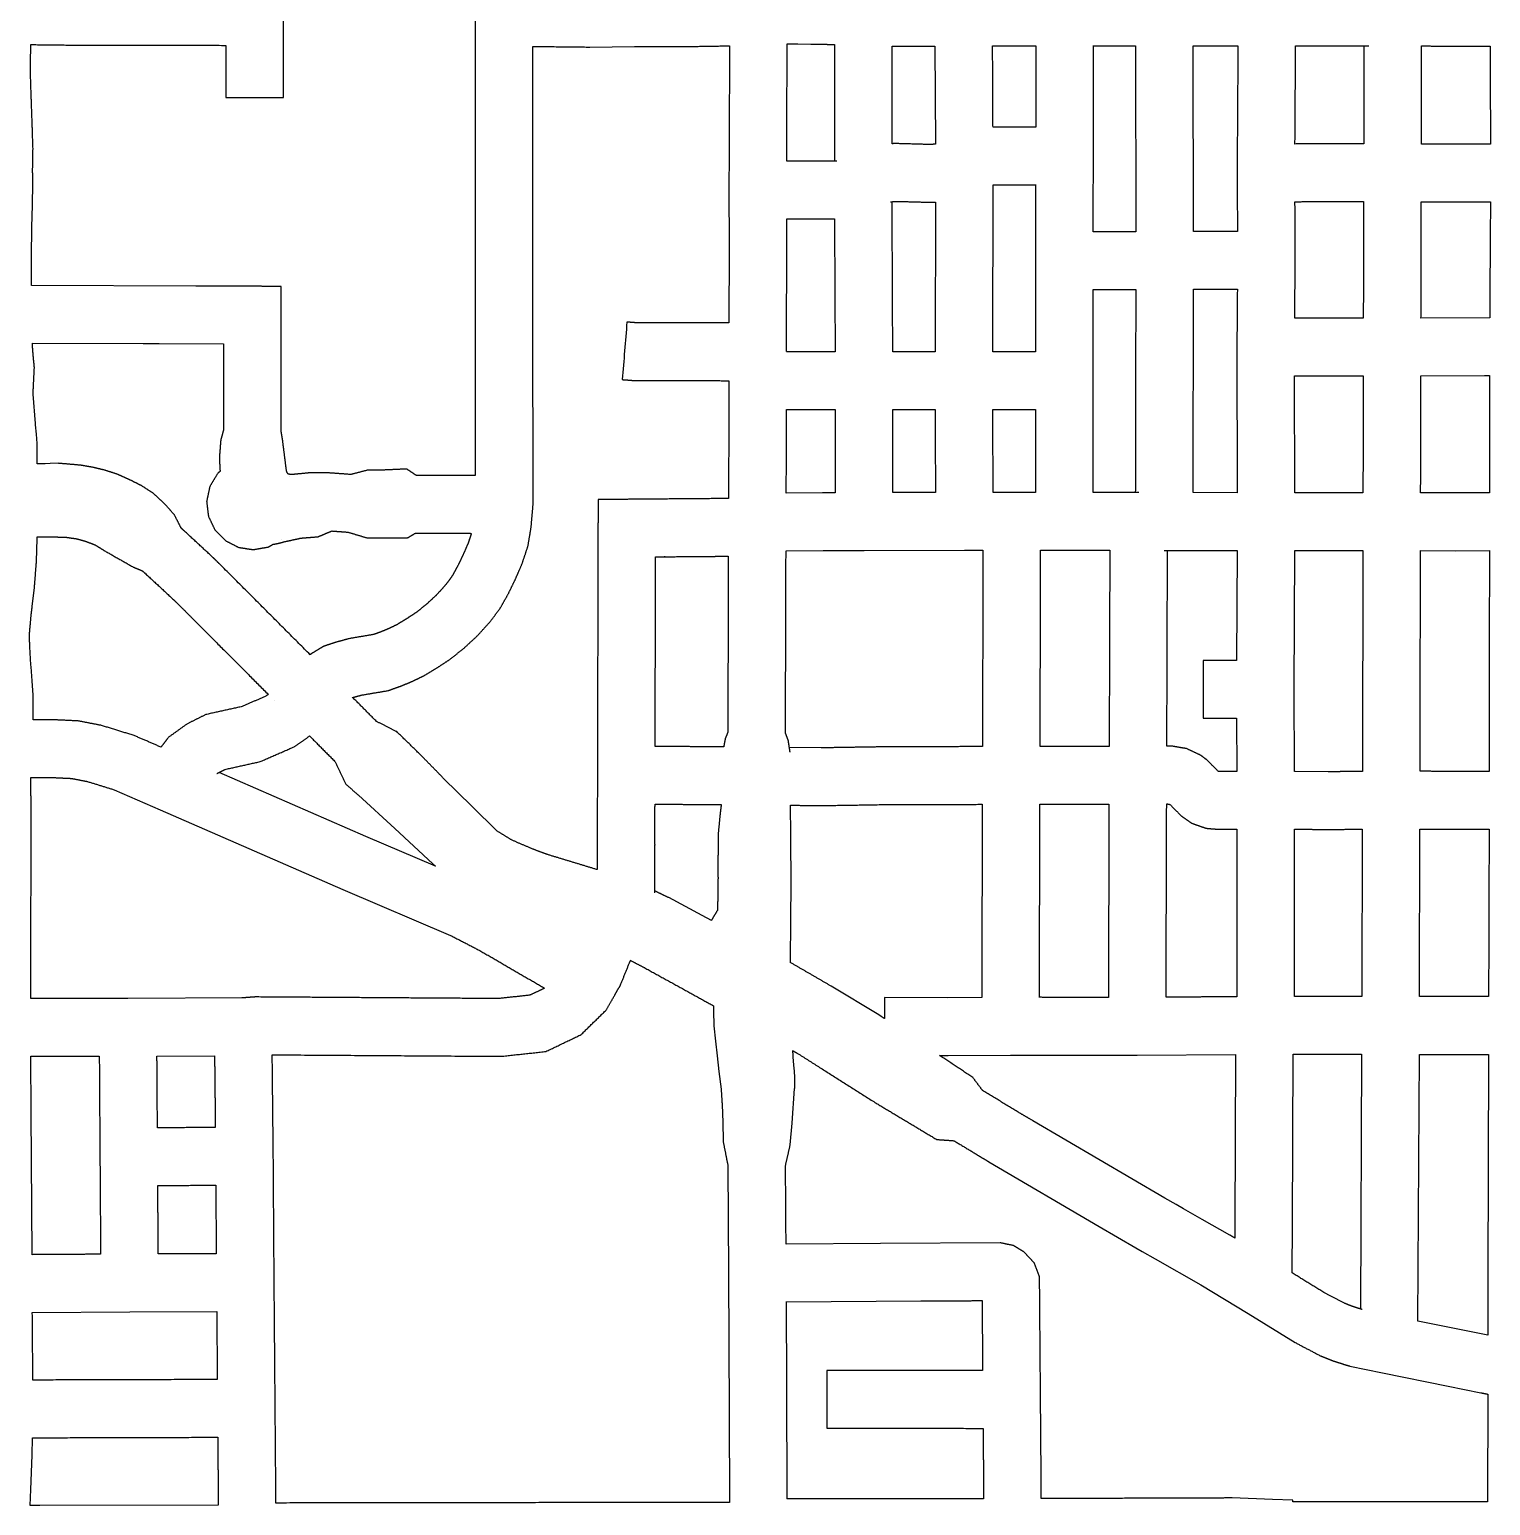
# Model space of a CAD drawing. Header units: millimetres. Extents: x 221 to 753, y -299 to -80.
# Drawn here: x 616 to 692, y -252.4 to -175.6 of the extents above; entities that cross this region are included whole.
import ezdxf

# ---------------------------------------------------------------- set-up
doc = ezdxf.new("R2010")
doc.units = ezdxf.units.MM
doc.layers.add('Laser$Cut', color=1, linetype='Continuous', true_color=0xff0000)

msp = doc.modelspace()

# ---------------------------------------------------------------- linework, layer by layer
at = {"layer": 'Laser$Cut'}
for p, q in [((629.203, -179.178), (629.208, -174.328)), ((639.172, -175.006), (639.174, -176.996)), ((655.377, -180.896), (655.39, -176.395)), ((655.39, -176.395), (655.952, -176.399)), ((655.952, -176.399), (656.617, -176.404)), ((656.617, -176.404), (656.933, -176.407)), ((656.933, -176.407), (657.008, -176.408)), ((657.008, -176.408), (657.252, -176.411)), ((657.252, -176.411), (657.313, -176.413)), ((657.566, -176.419), (657.692, -176.422)), ((657.692, -176.422), (657.725, -176.423)), ((626.205, -176.469), (626.203, -179.178)), ((639.174, -176.996), (639.171, -180.237)), ((642.171, -180.24), (642.174, -176.996)), ((642.174, -176.996), (642.173, -176.522)), ((645.137, -176.558), (647.452, -176.536)), ((647.452, -176.536), (647.915, -176.531)), ((647.915, -176.531), (650.163, -176.531)), ((652.389, -176.495), (652.375, -181.511)), ((660.861, -178.219), (660.862, -176.505)), ((662.764, -176.518), (663.077, -176.517)), ((663.077, -176.512), (663.103, -181.61)), ((666.077, -176.503), (668.319, -176.494)), ((671.319, -176.487), (671.556, -176.487)), ((671.556, -176.487), (673.504, -176.495)), ((673.504, -176.495), (673.522, -186.158)), ((676.522, -186.15), (676.504, -176.495)), ((676.504, -176.501), (678.833, -176.5)), ((681.833, -176.499), (685.386, -176.498)), ((685.386, -176.498), (685.643, -176.498)), ((660.858, -181.582), (660.861, -178.219)), ((639.171, -180.237), (639.17, -180.537)), ((642.17, -180.54), (642.171, -180.24)), ((639.17, -180.537), (639.163, -188.897)), ((642.163, -188.897), (642.17, -180.54)), ((655.375, -181.524), (655.377, -180.896)), ((652.375, -181.511), (652.372, -182.076)), ((655.37, -182.483), (655.375, -181.524)), ((660.858, -181.584), (660.858, -181.582)), ((685.373, -181.59), (685.373, -181.592)), ((688.373, -181.6), (688.373, -181.599)), ((690.161, -181.602), (688.373, -181.6)), ((691.966, -181.609), (690.161, -181.602)), ((652.372, -182.076), (652.363, -183.986)), ((657.857, -182.49), (657.857, -182.491)), ((616.151, -184.639), (616.169, -183.784)), ((616.134, -185.494), (616.151, -184.639)), ((652.365, -184.447), (652.375, -186.374)), ((660.876, -189.76), (660.859, -184.597)), ((663.104, -184.613), (663.089, -192.389)), ((683.546, -184.584), (685.366, -184.592)), ((688.365, -184.6), (690.153, -184.602)), ((690.153, -184.602), (691.96, -184.609)), ((616.127, -185.776), (616.134, -185.494)), ((655.373, -185.979), (655.371, -185.487)), ((657.862, -185.487), (657.875, -189.47)), ((616.109, -187.184), (616.12, -186.201)), ((616.12, -186.201), (616.127, -185.776)), ((652.375, -186.374), (652.374, -187.026)), ((655.364, -192.392), (655.375, -186.369)), ((655.375, -186.369), (655.373, -185.979)), ((673.522, -186.158), (673.522, -186.158)), ((652.374, -187.026), (652.367, -190.901)), ((681.791, -190.659), (681.816, -187.649)), ((681.816, -187.649), (681.817, -187.252)), ((624.64, -188.983), (616.102, -188.95)), ((624.883, -188.983), (624.64, -188.983)), ((627.72, -188.995), (624.883, -188.983)), ((639.163, -188.897), (639.165, -190.238)), ((642.165, -190.235), (642.163, -188.897)), ((657.875, -189.47), (657.884, -192.391)), ((676.499, -199.721), (676.521, -189.15)), ((639.165, -190.238), (639.177, -198.836)), ((642.179, -200.338), (642.165, -190.235)), ((660.884, -192.395), (660.876, -189.76)), ((685.353, -190.652), (681.789, -190.655)), ((691.923, -190.637), (688.353, -190.647)), ((691.924, -190.637), (691.924, -190.637)), ((616.147, -191.95), (621.901, -191.972)), ((621.901, -191.972), (622.737, -191.975)), ((622.737, -191.975), (626.077, -191.988)), ((657.884, -192.391), (657.884, -192.395)), ((663.089, -192.389), (663.089, -192.394)), ((666.089, -192.394), (666.089, -192.393)), ((678.779, -192.152), (678.799, -199.722)), ((681.783, -193.655), (685.347, -193.652)), ((681.799, -199.723), (681.783, -193.66)), ((688.347, -193.647), (691.66, -193.638)), ((616.308, -196.118), (616.182, -194.594)), ((657.889, -195.394), (657.889, -195.985)), ((616.315, -196.198), (616.308, -196.118)), ((616.355, -196.68), (616.315, -196.198)), ((657.889, -195.985), (657.889, -199.726)), ((616.394, -197.161), (616.355, -196.68)), ((616.405, -198.227), (616.394, -197.161)), ((616.82, -198.216), (616.405, -198.227)), ((617.079, -198.207), (616.82, -198.216)), ((617.486, -198.194), (617.079, -198.207)), ((657.238, -199.732), (655.345, -199.748)), ((657.889, -199.728), (657.238, -199.732)), ((657.889, -199.728), (657.889, -199.728)), ((663.104, -199.716), (660.889, -199.718)), ((667.08, -199.72), (666.104, -199.718)), ((668.304, -199.718), (667.08, -199.72)), ((668.306, -199.718), (668.304, -199.718)), ((673.679, -199.715), (673.499, -199.715)), ((678.799, -199.722), (676.499, -199.721)), ((685.335, -199.725), (681.799, -199.723)), ((685.335, -199.725), (685.335, -199.725)), ((690.127, -199.739), (688.335, -199.732)), ((691.909, -199.734), (690.127, -199.739)), ((633.566, -202.078), (634.302, -202.078)), ((634.302, -202.078), (635.646, -202.075)), ((655.335, -202.748), (657.259, -202.732)), ((657.259, -202.732), (659.393, -202.72)), ((659.393, -202.72), (664.608, -202.715)), ((664.608, -202.715), (665.576, -202.717)), ((668.576, -202.717), (669.807, -202.715)), ((669.807, -202.715), (672.171, -202.715)), ((674.992, -202.72), (675.171, -202.72)), ((678.797, -202.722), (678.768, -208.45)), ((681.761, -209.952), (681.797, -202.723)), ((685.329, -202.724), (685.303, -214.215)), ((685.328, -202.725), (685.329, -202.725)), ((688.329, -202.732), (690.125, -202.739)), ((690.125, -202.739), (691.908, -202.734)), ((616.072, -208.673), (616.011, -207.737)), ((616.079, -208.772), (616.072, -208.673)), ((616.131, -209.51), (616.079, -208.772)), ((616.184, -210.248), (616.131, -209.51)), ((681.775, -214.214), (681.761, -209.952)), ((628.718, -210.513), (628.72, -210.515)), ((616.712, -211.532), (616.197, -211.534)), ((678.766, -211.45), (678.775, -214.21)), ((657.168, -212.988), (655.509, -212.968)), ((671.685, -212.914), (668.544, -212.917)), ((672.139, -212.914), (671.685, -212.914)), ((616.063, -214.534), (616.506, -214.533)), ((633.485, -217.594), (625.859, -214.264)), ((625.859, -214.264), (625.859, -214.264)), ((639.009, -216.043), (637.516, -214.56)), ((681.817, -214.214), (681.775, -214.214)), ((683.525, -214.229), (681.817, -214.214)), ((691.901, -214.213), (691.901, -214.213)), ((620.394, -215.164), (622.797, -216.201)), ((633.101, -215.441), (634.994, -217.178)), ((622.797, -216.201), (632.296, -220.349)), ((640.294, -217.302), (639.009, -216.043)), ((655.57, -215.969), (655.57, -215.969)), ((668.539, -215.917), (668.778, -215.917)), ((668.778, -215.917), (672.129, -215.914)), ((637.114, -219.142), (633.485, -217.594)), ((634.994, -217.178), (636.971, -219.011)), ((678.78, -217.21), (678.78, -225.925)), ((681.78, -225.913), (681.78, -217.214)), ((685.297, -217.215), (685.278, -225.917)), ((688.278, -225.92), (688.297, -217.206)), ((636.971, -219.011), (637.11, -219.139)), ((637.11, -219.139), (637.114, -219.142)), ((655.582, -222.258), (655.602, -219.709)), ((632.296, -220.349), (637.887, -222.734)), ((650.979, -221.708), (649.235, -220.774)), ((651.452, -221.961), (650.979, -221.708)), ((651.452, -221.961), (651.452, -221.961)), ((655.571, -223.787), (655.582, -222.258)), ((655.567, -224.143), (655.571, -223.787)), ((655.567, -224.147), (655.567, -224.143)), ((660.158, -226.873), (657.687, -225.376)), ((621.113, -226.013), (616.061, -226.017)), ((627.097, -225.986), (621.113, -226.013)), ((663.757, -225.973), (660.46, -225.961)), ((665.512, -225.962), (663.757, -225.973)), ((668.512, -225.955), (668.512, -225.955)), ((678.78, -225.925), (678.779, -225.925)), ((683.439, -225.913), (681.777, -225.914)), ((685.278, -225.917), (683.439, -225.913)), ((691.867, -225.92), (691.867, -225.92)), ((651.561, -226.392), (651.562, -226.393)), ((651.562, -226.391), (651.565, -226.663)), ((651.565, -226.663), (651.582, -227.437)), ((660.276, -226.944), (660.158, -226.873)), ((651.582, -227.437), (651.665, -228.233)), ((651.665, -228.233), (651.748, -228.997)), ((616.068, -229.017), (619.626, -229.014)), ((616.088, -231.964), (616.068, -229.017)), ((622.626, -229.006), (625.62, -228.993)), ((651.748, -228.997), (651.845, -229.81)), ((655.747, -229.475), (655.715, -229.054)), ((663.317, -228.971), (663.761, -228.973)), ((663.761, -228.973), (667.011, -228.953)), ((667.011, -228.953), (673.596, -228.961)), ((673.596, -228.961), (678.705, -228.926)), ((678.705, -228.926), (678.678, -237.748)), ((681.678, -237.768), (681.705, -228.914)), ((681.705, -228.914), (683.437, -228.913)), ((683.437, -228.913), (685.265, -228.917)), ((685.267, -228.917), (685.199, -242.153)), ((685.265, -228.917), (685.267, -228.917)), ((688.196, -242.784), (688.267, -228.92)), ((691.857, -228.919), (691.82, -240.514)), ((691.857, -228.92), (691.857, -228.92)), ((651.845, -229.81), (651.963, -230.736)), ((655.769, -229.795), (655.747, -229.475)), ((655.791, -230.114), (655.769, -229.795)), ((655.648, -232.498), (655.785, -230.691)), ((616.139, -239.329), (616.088, -231.964)), ((675.035, -236.387), (668.176, -232.372)), ((655.556, -233.614), (655.648, -232.498)), ((652.309, -234.684), (652.329, -237.47)), ((665.879, -234.503), (671.615, -237.861)), ((625.686, -235.716), (625.71, -239.282)), ((675.621, -236.725), (675.035, -236.387)), ((676.012, -236.951), (675.621, -236.725)), ((676.975, -237.496), (676.012, -236.951)), ((652.329, -237.47), (652.349, -240.295)), ((678.419, -238.314), (676.975, -237.496)), ((678.678, -237.748), (678.67, -238.465)), ((681.651, -240.281), (681.678, -237.768)), ((671.615, -237.861), (673.527, -238.981)), ((619.694, -239.309), (619.689, -239.309)), ((622.694, -239.293), (622.694, -239.293)), ((660.252, -238.75), (655.338, -238.778)), ((666.468, -238.715), (660.252, -238.75)), ((673.527, -238.981), (673.859, -239.172)), ((673.859, -239.172), (674.523, -239.555)), ((674.523, -239.555), (676.901, -240.902)), ((652.349, -240.295), (652.379, -247.595)), ((676.901, -240.902), (679.36, -242.395)), ((691.82, -240.514), (691.824, -243.521)), ((616.144, -242.333), (621.211, -242.298)), ((621.211, -242.298), (625.732, -242.282)), ((625.732, -242.282), (625.761, -245.819)), ((655.355, -241.778), (662.339, -241.738)), ((655.373, -246.117), (655.355, -241.773)), ((679.36, -242.395), (680.178, -242.897)), ((680.178, -242.897), (681.813, -243.9)), ((690.358, -243.221), (688.192, -242.783)), ((691.824, -243.521), (690.358, -243.221)), ((684.647, -245.121), (685.499, -245.296)), ((685.499, -245.296), (686.352, -245.471)), ((686.352, -245.471), (689.759, -246.161)), ((616.174, -245.85), (616.174, -245.849)), ((655.398, -252.029), (655.373, -246.117)), ((689.759, -246.161), (691.459, -246.509)), ((691.824, -246.582), (691.809, -252.174)), ((652.379, -247.595), (652.398, -252.207)), ((616.129, -249.749), (616.162, -248.845)), ((616.063, -251.538), (616.129, -249.749)), ((616.035, -252.366), (616.063, -251.538)), ((616.531, -252.367), (616.035, -252.369)), ((625.814, -252.346), (616.531, -252.367)), ((665.611, -252.019), (665.608, -252.019)), ((680.633, -252.054), (678.528, -251.979)), ((681.686, -252.092), (680.633, -252.054)), ((691.809, -252.174), (691.809, -252.177))]:
    msp.add_line(p, q, dxfattribs=at)
for points, degree in [([(616.046, -177.885), (616.055, -177.158), (616.065, -176.431)], 2), ([(616.065, -176.431), (617.447, -176.447), (618.828, -176.463)], 2), ([(657.313, -176.413), (657.44, -176.416), (657.566, -176.419)], 2), ([(657.725, -176.423), (657.738, -176.423), (657.752, -176.424)], 2), ([(657.752, -176.424), (657.77, -176.425), (657.789, -176.425)], 2), ([(657.789, -176.425), (657.825, -176.427), (657.862, -176.428)], 2), ([(657.862, -176.428), (657.859, -179.459), (657.857, -182.49)], 2), ([(618.828, -176.463), (622.517, -176.466), (626.205, -176.469)], 2), ([(642.173, -176.525), (643.655, -176.542), (645.137, -176.558)], 2), ([(642.173, -176.525), (642.173, -176.525), (642.173, -176.525)], 2), ([(650.163, -176.531), (650.385, -176.527), (650.607, -176.524)], 2), ([(650.607, -176.524), (651.498, -176.509), (652.389, -176.495)], 2), ([(660.86, -176.506), (661.731, -176.511), (662.602, -176.517)], 2), ([(662.602, -176.517), (662.683, -176.517), (662.764, -176.518)], 2), ([(666.098, -180.721), (666.087, -178.612), (666.077, -176.503)], 2), ([(668.319, -176.49), (668.318, -178.601), (668.317, -180.711)], 2), ([(671.314, -186.163), (671.316, -181.324), (671.319, -176.486)], 2), ([(678.833, -176.5), (678.812, -179.806), (678.79, -183.112)], 2), ([(681.8, -181.598), (681.817, -179.048), (681.833, -176.499)], 2), ([(685.386, -176.498), (685.379, -179.044), (685.373, -181.59)], 2), ([(688.373, -181.599), (688.379, -179.051), (688.386, -176.502)], 2), ([(688.386, -176.502), (690.164, -176.507), (691.942, -176.512)], 2), ([(691.942, -176.512), (691.942, -176.512), (691.943, -176.512)], 2), ([(691.943, -176.507), (691.955, -179.058), (691.966, -181.609)], 2), ([(616.181, -181.831), (616.114, -179.858), (616.046, -177.885)], 2), ([(626.203, -179.178), (627.203, -179.178), (628.203, -179.178), (629.203, -179.178)], 3), ([(668.317, -180.714), (667.207, -180.717), (666.098, -180.72)], 2), ([(668.317, -180.711), (668.317, -180.712), (668.317, -180.714)], 2), ([(616.161, -182.93), (616.171, -182.38), (616.181, -181.831)], 2), ([(660.971, -181.574), (660.914, -181.579), (660.858, -181.584)], 2), ([(662.771, -181.624), (661.871, -181.599), (660.971, -181.574)], 2), ([(663.103, -181.61), (662.937, -181.617), (662.771, -181.624)], 2), ([(683.541, -181.585), (682.671, -181.591), (681.8, -181.598)], 2), ([(685.373, -181.592), (684.457, -181.588), (683.541, -181.585)], 2), ([(655.37, -182.487), (655.37, -182.485), (655.37, -182.483)], 2), ([(657.855, -182.491), (656.613, -182.489), (655.37, -182.487)], 2), ([(657.981, -182.491), (657.918, -182.491), (657.855, -182.491)], 2), ([(616.169, -183.784), (616.165, -183.357), (616.161, -182.93)], 2), ([(678.79, -183.112), (678.8, -184.628), (678.81, -186.144)], 2), ([(652.363, -183.986), (652.364, -184.216), (652.365, -184.447)], 2), ([(666.089, -192.393), (666.098, -188.059), (666.106, -183.725)], 2), ([(666.106, -183.727), (666.129, -183.724), (666.152, -183.72)], 2), ([(666.152, -183.72), (667.234, -183.717), (668.315, -183.714)], 2), ([(668.315, -183.71), (668.313, -188.052), (668.31, -192.394)], 2), ([(660.767, -184.606), (660.918, -184.592), (661.07, -184.578)], 2), ([(661.07, -184.578), (661.931, -184.602), (662.792, -184.626)], 2), ([(662.792, -184.626), (662.946, -184.619), (663.101, -184.613)], 2), ([(663.101, -184.613), (663.103, -184.613), (663.104, -184.613)], 2), ([(681.8, -184.598), (682.673, -184.591), (683.546, -184.584)], 2), ([(681.817, -187.252), (681.809, -185.925), (681.8, -184.598)], 2), ([(685.366, -184.591), (685.359, -187.62), (685.353, -190.648)], 2), ([(688.353, -190.645), (688.359, -187.622), (688.365, -184.599)], 2), ([(691.964, -184.611), (691.944, -187.624), (691.924, -190.637)], 2), ([(691.96, -184.609), (691.962, -184.609), (691.964, -184.609)], 2), ([(691.964, -184.609), (691.964, -184.61), (691.964, -184.611)], 2), ([(655.371, -185.487), (656.616, -185.489), (657.862, -185.491)], 2), ([(673.522, -186.158), (672.418, -186.161), (671.314, -186.164)], 2), ([(671.314, -186.164), (671.314, -186.163), (671.314, -186.163)], 2), ([(678.806, -186.144), (677.664, -186.147), (676.522, -186.15)], 2), ([(678.81, -186.144), (678.808, -186.144), (678.806, -186.144)], 2), ([(678.81, -186.144), (678.81, -186.144), (678.81, -186.144)], 2), ([(616.102, -188.95), (616.105, -188.067), (616.109, -187.184)], 2), ([(616.102, -188.95), (616.102, -188.95), (616.102, -188.95)], 2), ([(627.779, -188.995), (627.749, -188.995), (627.72, -188.995)], 2), ([(629.077, -189), (628.428, -188.998), (627.779, -188.995)], 2), ([(627.783, -188.995), (627.783, -188.995), (627.783, -188.995), (627.783, -188.995)], 3), ([(629.079, -196.511), (629.078, -192.756), (629.077, -189)], 2), ([(671.306, -199.712), (671.309, -194.437), (671.312, -189.161)], 2), ([(671.312, -189.164), (672.417, -189.161), (673.521, -189.158)], 2), ([(673.521, -189.156), (673.51, -194.435), (673.499, -199.715)], 2), ([(676.521, -189.15), (677.662, -189.147), (678.803, -189.144)], 2), ([(678.804, -189.139), (678.791, -190.645), (678.779, -192.152)], 2), ([(678.803, -189.144), (678.803, -189.144), (678.804, -189.144)], 2), ([(647.062, -190.853), (646.982, -191.85), (646.903, -192.847), (646.823, -193.844)], 3), ([(647.475, -190.886), (647.269, -190.87), (647.062, -190.853)], 2), ([(652.367, -190.901), (649.921, -190.894), (647.475, -190.886)], 2), ([(652.367, -190.901), (652.367, -190.901), (652.367, -190.901)], 2), ([(685.353, -190.648), (685.353, -190.65), (685.353, -190.652)], 2), ([(688.353, -190.647), (688.353, -190.646), (688.353, -190.645)], 2), ([(691.924, -190.637), (691.923, -190.637), (691.923, -190.637)], 2), ([(616.16, -192.182), (616.154, -192.066), (616.147, -191.95)], 2), ([(616.194, -192.625), (616.177, -192.404), (616.16, -192.182)], 2), ([(626.077, -191.988), (626.078, -194.23), (626.079, -196.473)], 2), ([(657.884, -192.395), (656.624, -192.395), (655.364, -192.395)], 2), ([(663.089, -192.394), (661.987, -192.394), (660.884, -192.395)], 2), ([(668.31, -192.394), (667.2, -192.394), (666.089, -192.394)], 2), ([(616.182, -194.594), (616.217, -193.899), (616.252, -193.204)], 2), ([(616.219, -192.874), (616.207, -192.75), (616.194, -192.625)], 2), ([(616.252, -193.204), (616.236, -193.039), (616.219, -192.874)], 2), ([(616.219, -192.874), (616.219, -192.874), (616.219, -192.874)], 2), ([(646.823, -193.844), (647.086, -193.865), (647.349, -193.886)], 2), ([(647.349, -193.886), (649.855, -193.894), (652.361, -193.901)], 2), ([(652.361, -193.9), (652.355, -196.963), (652.349, -200.026)], 2), ([(681.783, -193.66), (681.783, -193.657), (681.783, -193.655)], 2), ([(685.347, -193.648), (685.341, -196.686), (685.335, -199.725)], 2), ([(688.335, -199.732), (688.341, -196.688), (688.347, -193.645)], 2), ([(691.66, -193.638), (691.787, -193.637), (691.913, -193.637)], 2), ([(691.913, -193.633), (691.911, -196.683), (691.909, -199.734)], 2), ([(691.913, -193.637), (691.913, -193.637), (691.913, -193.637)], 2), ([(655.35, -199.748), (655.354, -197.57), (655.358, -195.392)], 2), ([(655.358, -195.395), (656.624, -195.395), (657.889, -195.395)], 2), ([(660.889, -199.718), (660.889, -197.555), (660.889, -195.392)], 2), ([(660.889, -195.395), (661.99, -195.394), (663.091, -195.394)], 2), ([(663.091, -195.393), (663.097, -197.552), (663.104, -199.711)], 2), ([(666.104, -199.718), (666.097, -197.555), (666.091, -195.391)], 2), ([(666.091, -195.394), (667.2, -195.394), (668.309, -195.394)], 2), ([(668.309, -195.393), (668.307, -197.554), (668.306, -199.715)], 2), ([(625.941, -196.99), (625.923, -197.223), (625.905, -197.456)], 2), ([(626.069, -196.521), (626.005, -196.756), (625.941, -196.99)], 2), ([(626.08, -196.473), (626.075, -196.497), (626.069, -196.521)], 2), ([(629.153, -196.944), (629.116, -196.727), (629.079, -196.511)], 2), ([(629.253, -197.721), (629.203, -197.332), (629.153, -196.944)], 2), ([(625.905, -197.456), (625.887, -197.689), (625.869, -197.922)], 2), ([(625.869, -197.922), (625.888, -198.268), (625.908, -198.614)], 2), ([(629.356, -198.56), (629.304, -198.141), (629.253, -197.721)], 2), ([(617.195, -198.204), (617.194, -198.201), (617.194, -198.198)], 2), ([(618.644, -198.294), (618.065, -198.244), (617.486, -198.194)], 2), ([(619.282, -198.401), (618.963, -198.348), (618.644, -198.294)], 2), ([(619.931, -198.558), (619.606, -198.48), (619.282, -198.401)], 2), ([(620.607, -198.778), (620.269, -198.668), (619.931, -198.558)], 2), ([(625.908, -198.614), (625.847, -198.665), (625.786, -198.715)], 2), ([(629.385, -198.656), (629.37, -198.608), (629.356, -198.56)], 2), ([(629.44, -198.748), (629.412, -198.702), (629.385, -198.656)], 2), ([(630.638, -198.686), (630.182, -198.729), (629.727, -198.773)], 2), ([(631.53, -198.693), (631.084, -198.689), (630.638, -198.686)], 2), ([(632.704, -198.778), (632.117, -198.735), (631.53, -198.693)], 2), ([(633.58, -198.552), (633.142, -198.665), (632.704, -198.778)], 2), ([(634.518, -198.543), (634.049, -198.548), (633.58, -198.552)], 2), ([(635.615, -198.492), (635.066, -198.517), (634.518, -198.543)], 2), ([(636.112, -198.829), (635.863, -198.66), (635.615, -198.492)], 2), ([(621.221, -199.058), (620.914, -198.918), (620.607, -198.778)], 2), ([(621.816, -199.355), (621.519, -199.207), (621.221, -199.058)], 2), ([(622.449, -199.764), (622.132, -199.559), (621.816, -199.355)], 2), ([(625.373, -199.402), (625.29, -199.791), (625.208, -200.181)], 2), ([(625.786, -198.715), (625.579, -199.058), (625.373, -199.402)], 2), ([(629.55, -198.776), (629.494, -198.763), (629.439, -198.75)], 2), ([(629.442, -198.751), (629.441, -198.749), (629.44, -198.748)], 2), ([(629.513, -198.869), (629.513, -198.868), (629.512, -198.867)], 2), ([(629.513, -198.869), (629.513, -198.868), (629.512, -198.867)], 2), ([(629.512, -198.867), (629.512, -198.867), (629.512, -198.867)], 2), ([(629.602, -198.78), (629.576, -198.778), (629.55, -198.776)], 2), ([(629.727, -198.773), (629.665, -198.777), (629.602, -198.78)], 2), ([(639.177, -198.836), (637.644, -198.833), (636.112, -198.829)], 2), ([(623.007, -200.282), (622.728, -200.023), (622.449, -199.764)], 2), ([(625.208, -200.181), (625.255, -200.57), (625.303, -200.958)], 2), ([(645.564, -200.081), (645.56, -200.986), (645.556, -201.892)], 2), ([(647.519, -200.065), (646.542, -200.073), (645.564, -200.081)], 2), ([(652.345, -200.026), (649.932, -200.045), (647.519, -200.065)], 2), ([(652.349, -200.026), (652.347, -200.026), (652.345, -200.026)], 2), ([(655.35, -199.748), (655.35, -199.748), (655.35, -199.748)], 2), ([(657.889, -199.726), (657.889, -199.727), (657.889, -199.728)], 2), ([(663.104, -199.711), (663.104, -199.713), (663.104, -199.716)], 2), ([(668.306, -199.715), (668.306, -199.716), (668.306, -199.718)], 2), ([(671.306, -199.715), (671.306, -199.713), (671.306, -199.712)], 2), ([(673.499, -199.715), (672.402, -199.715), (671.306, -199.715)], 2), ([(623.535, -200.876), (623.271, -200.579), (623.007, -200.282)], 2), ([(623.883, -201.564), (623.709, -201.22), (623.535, -200.876)], 2), ([(625.303, -200.958), (625.472, -201.308), (625.64, -201.658)], 2), ([(642.079, -201.54), (642.132, -200.939), (642.185, -200.338)], 2), ([(624.014, -201.681), (623.948, -201.622), (623.883, -201.564)], 2), ([(625.551, -203.103), (624.782, -202.392), (624.014, -201.681)], 2), ([(625.64, -201.658), (625.911, -201.936), (626.181, -202.214)], 2), ([(631.33, -201.876), (631.524, -201.795), (631.718, -201.714)], 2), ([(631.718, -201.714), (631.719, -201.714), (631.721, -201.713)], 2), ([(631.718, -201.714), (631.72, -201.714), (631.721, -201.714)], 2), ([(631.721, -201.714), (632.143, -201.745), (632.564, -201.776)], 2), ([(632.564, -201.776), (632.565, -201.776), (632.565, -201.776)], 2), ([(632.565, -201.776), (633.065, -201.927), (633.566, -202.078)], 2), ([(641.916, -202.503), (641.998, -202.022), (642.079, -201.54)], 2), ([(616.361, -203.291), (616.38, -202.658), (616.4, -202.026)], 2), ([(616.4, -202.026), (616.466, -202.025), (616.533, -202.024)], 2), ([(616.533, -202.024), (616.862, -202.022), (617.192, -202.02)], 2), ([(617.195, -202.02), (617.244, -202.02), (617.292, -202.02)], 2), ([(617.195, -202.025), (617.195, -202.022), (617.195, -202.02)], 2), ([(617.292, -202.02), (617.605, -202.032), (617.918, -202.043)], 2), ([(617.918, -202.043), (618.187, -202.081), (618.456, -202.118)], 2), ([(618.456, -202.118), (618.702, -202.189), (618.949, -202.26)], 2), ([(618.949, -202.26), (619.178, -202.349), (619.408, -202.437)], 2), ([(619.408, -202.437), (619.653, -202.588), (619.898, -202.739)], 2), ([(626.181, -202.214), (626.528, -202.391), (626.875, -202.569)], 2), ([(627.643, -202.683), (628.025, -202.615), (628.408, -202.547)], 2), ([(628.408, -202.547), (628.536, -202.477), (628.663, -202.406)], 2), ([(628.663, -202.406), (628.814, -202.378), (628.965, -202.35)], 2), ([(628.965, -202.35), (629.078, -202.318), (629.191, -202.286)], 2), ([(629.077, -202.179), (629.084, -202.176), (629.091, -202.172)], 2), ([(629.191, -202.286), (629.202, -202.284), (629.212, -202.281)], 2), ([(629.212, -202.281), (629.666, -202.182), (630.119, -202.083)], 2), ([(630.119, -202.083), (630.206, -202.076), (630.292, -202.069)], 2), ([(630.292, -202.069), (630.647, -202.041), (631.002, -202.013)], 2), ([(631.002, -202.013), (631.166, -201.944), (631.33, -201.876)], 2), ([(635.646, -202.075), (635.853, -201.952), (636.06, -201.829)], 2), ([(636.06, -201.829), (637.468, -201.832), (638.876, -201.835)], 2), ([(638.802, -202.358), (638.67, -202.662), (638.538, -202.966)], 2), ([(638.867, -202.161), (638.834, -202.259), (638.802, -202.358)], 2), ([(638.976, -201.836), (638.922, -201.998), (638.867, -202.161)], 2), ([(638.867, -202.161), (638.867, -202.161), (638.875, -202.135), (638.875, -202.135)], 3), ([(638.876, -201.835), (638.876, -201.833), (638.875, -201.832), (638.875, -201.832)], 3), ([(638.876, -201.835), (638.926, -201.836), (638.976, -201.836)], 2), ([(641.606, -203.432), (641.761, -202.968), (641.916, -202.503)], 2), ([(645.556, -201.892), (645.536, -210.605), (645.515, -219.317)], 2), ([(616.255, -204.654), (616.308, -203.972), (616.361, -203.291)], 2), ([(619.898, -202.739), (620.647, -203.165), (621.395, -203.59)], 2), ([(625.787, -203.334), (625.669, -203.219), (625.551, -203.103)], 2), ([(626.875, -202.569), (627.259, -202.626), (627.643, -202.683)], 2), ([(638.538, -202.966), (638.395, -203.261), (638.252, -203.556)], 2), ([(648.53, -212.913), (648.542, -207.985), (648.554, -203.057)], 2), ([(648.554, -203.057), (648.78, -203.055), (649.006, -203.053)], 2), ([(649.006, -203.053), (649.158, -203.052), (649.31, -203.051)], 2), ([(649.056, -203.053), (649.056, -203.053), (649.006, -203.053), (649.006, -203.053)], 3), ([(649.31, -203.051), (650.361, -203.042), (651.413, -203.034)], 2), ([(651.405, -203.047), (651.402, -203.05), (651.4, -203.053), (651.398, -203.056)], 3), ([(651.399, -203.055), (651.399, -203.055), (651.399, -203.056), (651.398, -203.056)], 3), ([(651.413, -203.034), (651.41, -203.038), (651.407, -203.042), (651.405, -203.047)], 3), ([(651.413, -203.034), (651.496, -203.033), (651.578, -203.032)], 2), ([(651.578, -203.032), (651.956, -203.029), (652.335, -203.026)], 2), ([(652.335, -203.026), (652.333, -204.016), (652.332, -205.007)], 2), ([(655.332, -205.016), (655.333, -203.882), (655.335, -202.748)], 2), ([(665.576, -202.717), (665.562, -207.819), (665.548, -212.922)], 2), ([(668.548, -212.917), (668.562, -207.817), (668.576, -202.717)], 2), ([(672.171, -202.715), (672.155, -207.814), (672.139, -212.914)], 2), ([(675.139, -212.898), (675.155, -207.809), (675.171, -202.72)], 2), ([(675.171, -202.72), (676.984, -202.721), (678.797, -202.722)], 2), ([(681.797, -202.723), (683.563, -202.724), (685.328, -202.725)], 2), ([(688.303, -214.206), (688.316, -208.469), (688.329, -202.732)], 2), ([(691.908, -202.734), (691.904, -208.473), (691.901, -214.213)], 2), ([(621.395, -203.59), (621.63, -203.687), (621.865, -203.784)], 2), ([(621.865, -203.784), (621.931, -203.843), (621.997, -203.902)], 2), ([(621.997, -203.902), (622.74, -204.59), (623.483, -205.277)], 2), ([(625.905, -203.449), (625.846, -203.392), (625.787, -203.334)], 2), ([(630.591, -208.144), (628.248, -205.796), (625.905, -203.449)], 2), ([(637.967, -204.068), (637.807, -204.285), (637.647, -204.502)], 2), ([(638.252, -203.556), (638.109, -203.812), (637.967, -204.068)], 2), ([(641.265, -204.218), (641.435, -203.825), (641.606, -203.432)], 2), ([(616.079, -206.13), (616.167, -205.392), (616.255, -204.654)], 2), ([(637.647, -204.502), (637.407, -204.768), (637.168, -205.034)], 2), ([(640.915, -204.94), (641.09, -204.579), (641.265, -204.218)], 2), ([(623.483, -205.277), (623.639, -205.43), (623.795, -205.582)], 2), ([(623.795, -205.582), (624.157, -205.945), (624.52, -206.308)], 2), ([(636.656, -205.509), (636.389, -205.724), (636.122, -205.939)], 2), ([(637.168, -205.034), (636.912, -205.271), (636.656, -205.509)], 2), ([(640.496, -205.693), (640.705, -205.316), (640.915, -204.94)], 2), ([(652.332, -205.007), (652.321, -207.902), (652.31, -210.798)], 2), ([(655.308, -211.514), (655.32, -208.265), (655.332, -205.016)], 2), ([(615.998, -207.067), (616.039, -206.598), (616.079, -206.13)], 2), ([(624.52, -206.308), (626.468, -208.259), (628.415, -210.21)], 2), ([(635.598, -206.282), (635.338, -206.439), (635.078, -206.597)], 2), ([(636.122, -205.939), (635.86, -206.11), (635.598, -206.282)], 2), ([(639.975, -206.401), (640.236, -206.047), (640.496, -205.693)], 2), ([(616.011, -207.737), (616.005, -207.402), (615.998, -207.067)], 2), ([(633.888, -207.095), (633.247, -207.204), (632.606, -207.313)], 2), ([(634.248, -206.968), (634.068, -207.032), (633.888, -207.095)], 2), ([(634.673, -206.792), (634.461, -206.88), (634.248, -206.968)], 2), ([(635.078, -206.597), (634.876, -206.695), (634.673, -206.792)], 2), ([(638.619, -207.779), (638.962, -207.461), (639.305, -207.143)], 2), ([(639.305, -207.143), (639.64, -206.772), (639.975, -206.401)], 2), ([(631.291, -207.71), (630.986, -207.892), (630.682, -208.074)], 2), ([(631.902, -207.507), (631.596, -207.608), (631.291, -207.71)], 2), ([(632.606, -207.313), (632.254, -207.41), (631.902, -207.507)], 2), ([(637.89, -208.367), (638.255, -208.073), (638.619, -207.779)], 2), ([(630.682, -208.074), (630.637, -208.109), (630.591, -208.145)], 2), ([(630.592, -208.144), (630.592, -208.144), (630.591, -208.144)], 2), ([(637.197, -208.821), (637.543, -208.594), (637.89, -208.367)], 2), ([(678.768, -208.45), (677.898, -208.45), (677.028, -208.449)], 2), ([(677.028, -208.449), (677.028, -209.449), (677.029, -210.449), (677.029, -211.449)], 3), ([(635.901, -209.531), (636.205, -209.384), (636.51, -209.237)], 2), ([(636.51, -209.237), (636.854, -209.029), (637.197, -208.821)], 2), ([(628.415, -210.21), (628.351, -210.255), (628.286, -210.299)], 2), ([(633.258, -210.245), (633.95, -210.128), (634.642, -210.01)], 2), ([(634.642, -210.01), (634.758, -209.97), (634.874, -209.929)], 2), ([(634.874, -209.929), (635.097, -209.85), (635.321, -209.771)], 2), ([(635.321, -209.771), (635.611, -209.651), (635.901, -209.531)], 2), ([(616.197, -211.534), (616.191, -210.891), (616.184, -210.248)], 2), ([(627.057, -210.837), (626.11, -211.047), (625.164, -211.258)], 2), ([(628.286, -210.299), (627.672, -210.568), (627.057, -210.837)], 2), ([(628.722, -210.51), (628.721, -210.512), (628.72, -210.513)], 2), ([(628.72, -210.513), (628.72, -210.514), (628.72, -210.515)], 2), ([(632.774, -210.379), (633.016, -210.312), (633.258, -210.245)], 2), ([(634.039, -211.612), (633.423, -210.991), (632.807, -210.37)], 2), ([(652.31, -210.798), (652.309, -211.154), (652.308, -211.509)], 2), ([(617.305, -211.53), (617.008, -211.531), (616.712, -211.532)], 2), ([(618.532, -211.589), (617.919, -211.56), (617.305, -211.53)], 2), ([(619.74, -211.821), (619.136, -211.705), (618.532, -211.589)], 2), ([(624.184, -211.747), (623.703, -212.096), (623.221, -212.444)], 2), ([(625.164, -211.258), (624.674, -211.502), (624.184, -211.747)], 2), ([(635.095, -212.145), (634.566, -211.878), (634.037, -211.611)], 2), ([(652.308, -211.509), (652.308, -211.844), (652.308, -212.179)], 2), ([(655.308, -212.208), (655.308, -211.861), (655.308, -211.514)], 2), ([(677.029, -211.449), (677.898, -211.45), (678.766, -211.45)], 2), ([(621.435, -212.346), (620.587, -212.083), (619.74, -211.821)], 2), ([(622.836, -212.95), (622.135, -212.648), (621.435, -212.346)], 2), ([(623.221, -212.444), (623.028, -212.697), (622.835, -212.949)], 2), ([(629.756, -212.931), (630.161, -212.65), (630.565, -212.37)], 2), ([(630.565, -212.37), (631.231, -213.042), (631.898, -213.714)], 2), ([(636.293, -213.312), (635.694, -212.729), (635.095, -212.145)], 2), ([(652.175, -212.505), (652.135, -212.721), (652.095, -212.937)], 2), ([(652.308, -212.179), (652.241, -212.342), (652.175, -212.505)], 2), ([(655.455, -212.611), (655.381, -212.409), (655.307, -212.207)], 2), ([(622.835, -212.949), (622.835, -212.949), (622.835, -212.95)], 2), ([(627.992, -213.702), (628.874, -213.317), (629.756, -212.931)], 2), ([(652.095, -212.937), (650.313, -212.925), (648.53, -212.913)], 2), ([(648.734, -212.897), (648.734, -212.897), (648.734, -212.897), (648.734, -212.897)], 3), ([(655.509, -212.963), (655.482, -212.787), (655.455, -212.611)], 2), ([(655.547, -213.207), (655.528, -213.085), (655.509, -212.963)], 2), ([(660.499, -212.935), (658.834, -212.961), (657.168, -212.988)], 2), ([(660.884, -212.934), (660.692, -212.934), (660.499, -212.935)], 2), ([(665.548, -212.922), (663.216, -212.928), (660.884, -212.934)], 2), ([(675.331, -212.896), (675.235, -212.897), (675.139, -212.898)], 2), ([(675.382, -212.895), (675.357, -212.895), (675.331, -212.896)], 2), ([(676.166, -213.028), (675.774, -212.962), (675.382, -212.895)], 2), ([(676.896, -213.371), (676.531, -213.2), (676.166, -213.028)], 2), ([(626.175, -214.106), (627.083, -213.904), (627.992, -213.702)], 2), ([(631.898, -213.714), (632.172, -214.296), (632.446, -214.878)], 2), ([(636.904, -213.936), (636.599, -213.624), (636.293, -213.312)], 2), ([(637.516, -214.56), (637.21, -214.248), (636.904, -213.936)], 2), ([(677.228, -213.621), (677.062, -213.496), (676.896, -213.371)], 2), ([(677.816, -214.21), (677.522, -213.915), (677.228, -213.621)], 2), ([(616.088, -216.382), (616.075, -215.458), (616.063, -214.534)], 2), ([(616.506, -214.533), (616.872, -214.532), (617.238, -214.53)], 2), ([(617.238, -214.53), (617.707, -214.553), (618.176, -214.575)], 2), ([(618.176, -214.575), (618.594, -214.655), (619.011, -214.736)], 2), ([(619.011, -214.736), (619.702, -214.95), (620.394, -215.164)], 2), ([(625.745, -214.321), (625.802, -214.293), (625.859, -214.264)], 2), ([(625.859, -214.264), (626.017, -214.185), (626.175, -214.106)], 2), ([(677.874, -214.214), (677.845, -214.212), (677.816, -214.21)], 2), ([(678.775, -214.21), (678.325, -214.212), (677.874, -214.214)], 2), ([(684.368, -214.223), (683.946, -214.226), (683.525, -214.229)], 2), ([(685.303, -214.215), (684.836, -214.219), (684.368, -214.223)], 2), ([(691.901, -214.213), (690.101, -214.21), (688.302, -214.206)], 2), ([(688.303, -214.206), (688.303, -214.206), (688.303, -214.206)], 2), ([(632.446, -214.878), (632.774, -215.16), (633.101, -215.441)], 2), ([(648.52, -217.42), (648.521, -216.666), (648.523, -215.913)], 2), ([(648.523, -215.913), (648.538, -215.913), (648.554, -215.913)], 2), ([(648.554, -215.913), (650.26, -215.925), (651.966, -215.936)], 2), ([(651.966, -215.936), (651.936, -216.184), (651.906, -216.431)], 2), ([(655.595, -218.897), (655.583, -217.432), (655.57, -215.968)], 2), ([(655.57, -215.969), (656.372, -215.978), (657.174, -215.988)], 2), ([(657.174, -215.988), (658.674, -215.964), (660.173, -215.94)], 2), ([(660.173, -215.94), (660.35, -215.937), (660.526, -215.935)], 2), ([(660.526, -215.935), (663.033, -215.928), (665.539, -215.922)], 2), ([(665.539, -215.922), (665.525, -220.942), (665.512, -225.962)], 2), ([(668.512, -225.956), (668.525, -220.937), (668.539, -215.917)], 2), ([(672.129, -215.914), (672.113, -220.937), (672.097, -225.959)], 2), ([(675.097, -225.95), (675.113, -220.924), (675.129, -215.898)], 2), ([(675.129, -215.898), (675.137, -215.898), (675.145, -215.898)], 2), ([(675.145, -215.898), (675.202, -215.908), (675.26, -215.917)], 2), ([(675.26, -215.917), (675.281, -215.927), (675.301, -215.936)], 2), ([(675.301, -215.936), (675.593, -216.229), (675.885, -216.521)], 2), ([(616.08, -219.165), (616.084, -217.773), (616.088, -216.382)], 2), ([(651.906, -216.431), (651.857, -216.937), (651.808, -217.443)], 2), ([(675.885, -216.521), (676.165, -216.716), (676.444, -216.91)], 2), ([(676.444, -216.91), (676.808, -217.038), (677.172, -217.166)], 2), ([(641.092, -217.788), (640.693, -217.545), (640.294, -217.302)], 2), ([(642.176, -218.252), (641.634, -218.02), (641.092, -217.788)], 2), ([(648.517, -217.801), (648.518, -217.741), (648.519, -217.68), (648.52, -217.62)], 3), ([(648.517, -217.819), (648.517, -217.812), (648.517, -217.806), (648.517, -217.8)], 3), ([(648.517, -217.855), (648.517, -217.844), (648.517, -217.833), (648.517, -217.822)], 3), ([(648.517, -217.884), (648.517, -217.876), (648.517, -217.869), (648.517, -217.861)], 3), ([(648.517, -217.974), (648.517, -217.945), (648.518, -217.917), (648.518, -217.889)], 3), ([(648.519, -217.618), (648.519, -217.521), (648.52, -217.423)], 2), ([(651.808, -217.443), (651.808, -217.855), (651.808, -218.267)], 2), ([(677.172, -217.166), (677.464, -217.191), (677.756, -217.215)], 2), ([(677.756, -217.215), (678.268, -217.213), (678.78, -217.21)], 2), ([(681.78, -217.214), (682.214, -217.218), (682.648, -217.222)], 2), ([(682.648, -217.222), (683.086, -217.225), (683.523, -217.229)], 2), ([(683.523, -217.229), (684.41, -217.222), (685.297, -217.215)], 2), ([(688.295, -217.206), (690.095, -217.21), (691.894, -217.213)], 2), ([(691.895, -217.213), (691.881, -221.565), (691.867, -225.917)], 2), ([(691.894, -217.213), (691.895, -217.213), (691.895, -217.213)], 2), ([(642.942, -218.536), (642.559, -218.394), (642.176, -218.252)], 2), ([(645.515, -219.317), (644.229, -218.926), (642.942, -218.536)], 2), ([(648.512, -220.526), (648.515, -219.36), (648.518, -218.194)], 2), ([(648.517, -218.015), (648.517, -218.001), (648.517, -217.987), (648.517, -217.972)], 3), ([(648.517, -218.017), (648.517, -218.024), (648.517, -218.032), (648.517, -218.039)], 3), ([(648.518, -218.194), (648.518, -218.117), (648.518, -218.039)], 2), ([(651.808, -218.267), (651.801, -218.499), (651.793, -218.73)], 2), ([(616.073, -221.674), (616.077, -220.42), (616.08, -219.165)], 2), ([(651.793, -218.73), (651.794, -218.998), (651.796, -219.266)], 2), ([(651.796, -219.266), (651.797, -219.523), (651.799, -219.781)], 2), ([(655.602, -219.709), (655.598, -219.303), (655.595, -218.897)], 2), ([(638.564, -219.761), (638.564, -219.761), (638.564, -219.761)], 2), ([(638.564, -219.761), (638.564, -219.761), (638.564, -219.761)], 2), ([(651.799, -219.781), (651.787, -220.601), (651.775, -221.421)], 2), ([(649.235, -220.774), (648.871, -220.599), (648.508, -220.423)], 2), ([(616.058, -221.777), (616.066, -221.726), (616.073, -221.674)], 2), ([(616.061, -226.018), (616.067, -223.846), (616.073, -221.674)], 2), ([(651.775, -221.421), (651.653, -221.622), (651.531, -221.822)], 2), ([(651.531, -221.822), (651.491, -221.892), (651.452, -221.961)], 2), ([(637.887, -222.734), (638.654, -223.13), (639.42, -223.527)], 2), ([(639.42, -223.527), (641.097, -224.501), (642.775, -225.476)], 2), ([(647.226, -224.026), (647.61, -224.225), (647.993, -224.424)], 2), ([(646.736, -225.298), (646.99, -224.667), (647.245, -224.035)], 2), ([(647.993, -224.424), (649.777, -225.408), (651.561, -226.392)], 2), ([(657.687, -225.376), (656.623, -224.759), (655.559, -224.142)], 2), ([(642.779, -225.478), (642.398, -225.661), (642.016, -225.844)], 2), ([(642.775, -225.476), (642.777, -225.477), (642.779, -225.478)], 2), ([(646.427, -225.848), (646.581, -225.573), (646.736, -225.298)], 2), ([(616.061, -226.017), (616.061, -226.017), (616.061, -226.017)], 2), ([(627.193, -225.975), (627.12, -225.981), (627.046, -225.986)], 2), ([(627.728, -225.936), (627.461, -225.956), (627.193, -225.975)], 2), ([(640.374, -226.02), (634.051, -225.978), (627.728, -225.936)], 2), ([(642.016, -225.844), (641.195, -225.932), (640.374, -226.02)], 2), ([(645.982, -226.617), (646.205, -226.232), (646.427, -225.848)], 2), ([(660.46, -225.961), (660.458, -226.329), (660.457, -226.696), (660.456, -227.063)], 3), ([(672.097, -225.959), (670.304, -225.957), (668.512, -225.955)], 2), ([(678.779, -225.925), (676.938, -225.938), (675.097, -225.95)], 2), ([(681.78, -225.914), (681.78, -225.913), (681.78, -225.913)], 2), ([(691.867, -225.92), (690.072, -225.92), (688.278, -225.92)], 2), ([(691.867, -225.917), (691.867, -225.919), (691.867, -225.92)], 2), ([(644.683, -227.892), (645.333, -227.254), (645.982, -226.617)], 2), ([(660.454, -227.062), (660.365, -227.003), (660.276, -226.944)], 2), ([(660.456, -227.063), (660.455, -227.062), (660.454, -227.062)], 2), ([(642.849, -228.771), (643.766, -228.332), (644.683, -227.892)], 2), ([(616.068, -229.017), (616.068, -229.017), (616.068, -229.017)], 2), ([(619.626, -229.011), (619.66, -234.159), (619.694, -239.308)], 2), ([(622.651, -232.743), (622.639, -230.875), (622.626, -229.006)], 2), ([(625.62, -228.993), (625.64, -230.854), (625.66, -232.716)], 2), ([(628.676, -234.189), (628.648, -231.566), (628.62, -228.942)], 2), ([(628.62, -228.942), (634.572, -228.981), (640.524, -229.021)], 2), ([(640.524, -229.021), (641.687, -228.896), (642.849, -228.771)], 2), ([(655.69, -228.727), (655.812, -228.799), (655.935, -228.871)], 2), ([(655.715, -229.054), (655.702, -228.89), (655.69, -228.727)], 2), ([(655.714, -229.057), (655.714, -229.055), (655.715, -229.054)], 2), ([(655.935, -228.871), (657.978, -230.163), (660.021, -231.455)], 2), ([(665.053, -230.127), (664.185, -229.548), (663.317, -228.97)], 2), ([(688.267, -228.92), (690.062, -228.92), (691.857, -228.92)], 2), ([(655.785, -230.691), (655.788, -230.403), (655.791, -230.114)], 2), ([(665.552, -230.789), (665.302, -230.458), (665.053, -230.127)], 2), ([(651.963, -230.736), (651.991, -231.171), (652.018, -231.607)], 2), ([(665.549, -230.796), (665.549, -230.796), (665.548, -230.795)], 2), ([(667.414, -231.926), (666.482, -231.361), (665.549, -230.796)], 2), ([(665.561, -230.801), (665.557, -230.795), (665.552, -230.789)], 2), ([(652.018, -231.607), (652.034, -232.021), (652.05, -232.436)], 2), ([(660.021, -231.455), (661.597, -232.4), (663.173, -233.344)], 2), ([(652.05, -232.436), (652.059, -232.942), (652.067, -233.448)], 2), ([(668.176, -232.372), (667.795, -232.149), (667.414, -231.926)], 2), ([(625.656, -232.716), (624.153, -232.729), (622.651, -232.743)], 2), ([(625.66, -232.716), (625.658, -232.716), (625.656, -232.716)], 2), ([(652.067, -233.448), (652.188, -234.066), (652.309, -234.684)], 2), ([(655.31, -234.696), (655.433, -234.155), (655.556, -233.614)], 2), ([(663.173, -233.344), (663.623, -233.376), (664.072, -233.408)], 2), ([(664.072, -233.408), (664.074, -233.409), (664.075, -233.409)], 2), ([(664.072, -233.408), (664.073, -233.409), (664.075, -233.41)], 2), ([(664.075, -233.41), (664.801, -233.85), (665.526, -234.29)], 2), ([(628.72, -240.765), (628.698, -237.477), (628.676, -234.189)], 2), ([(655.338, -238.778), (655.324, -236.737), (655.31, -234.696)], 2), ([(665.526, -234.29), (665.703, -234.396), (665.879, -234.503)], 2), ([(622.694, -239.288), (622.682, -237.514), (622.67, -235.74)], 2), ([(622.67, -235.743), (622.673, -235.743), (622.676, -235.743)], 2), ([(622.676, -235.743), (624.181, -235.729), (625.686, -235.716)], 2), ([(678.67, -238.467), (678.545, -238.391), (678.419, -238.314)], 2), ([(678.67, -238.465), (678.67, -238.466), (678.67, -238.467)], 2), ([(619.689, -239.309), (617.914, -239.321), (616.139, -239.332)], 2), ([(616.139, -239.332), (616.139, -239.331), (616.139, -239.329)], 2), ([(616.139, -239.332), (616.139, -239.332), (616.139, -239.332)], 2), ([(619.694, -239.308), (619.694, -239.308), (619.694, -239.309)], 2), ([(625.71, -239.282), (624.202, -239.288), (622.694, -239.293)], 2), ([(667.167, -238.859), (666.817, -238.787), (666.468, -238.715)], 2), ([(667.72, -239.196), (667.443, -239.027), (667.167, -238.859)], 2), ([(668.239, -239.757), (667.979, -239.476), (667.72, -239.196)], 2), ([(668.52, -240.487), (668.379, -240.122), (668.239, -239.757)], 2), ([(628.814, -252.249), (628.767, -246.507), (628.72, -240.765)], 2), ([(668.611, -252.012), (668.566, -246.249), (668.52, -240.487)], 2), ([(683.298, -241.292), (682.474, -240.786), (681.649, -240.28)], 2), ([(684.372, -241.857), (683.835, -241.575), (683.298, -241.292)], 2), ([(616.164, -244.62), (616.154, -243.476), (616.144, -242.331)], 2), ([(625.732, -242.282), (625.732, -242.282), (625.732, -242.282)], 2), ([(662.339, -241.738), (663.175, -241.733), (664.011, -241.729)], 2), ([(664.011, -241.729), (664.77, -241.724), (665.529, -241.72)], 2), ([(665.529, -241.72), (665.532, -242.03), (665.534, -242.34)], 2), ([(665.534, -242.34), (665.537, -242.657), (665.539, -242.973)], 2), ([(684.81, -242.031), (684.591, -241.944), (684.372, -241.857)], 2), ([(685.198, -242.152), (685.004, -242.091), (684.81, -242.031)], 2), ([(685.24, -242.165), (685.219, -242.159), (685.198, -242.152)], 2), ([(685.3, -242.188), (685.27, -242.177), (685.24, -242.165)], 2), ([(665.539, -242.973), (665.549, -244.166), (665.558, -245.359)], 2), ([(681.813, -243.9), (682.465, -244.244), (683.117, -244.587)], 2), ([(616.174, -245.849), (616.169, -245.235), (616.164, -244.62)], 2), ([(683.117, -244.587), (683.463, -244.724), (683.809, -244.861)], 2), ([(657.451, -245.345), (657.453, -246.345), (657.455, -247.345), (657.457, -248.345)], 3), ([(665.558, -245.361), (661.505, -245.353), (657.451, -245.345)], 2), ([(665.558, -245.359), (665.558, -245.36), (665.558, -245.361)], 2), ([(683.809, -244.861), (684.041, -244.933), (684.272, -245.006)], 2), ([(684.272, -245.006), (684.319, -245.023), (684.366, -245.04)], 2), ([(684.366, -245.04), (684.507, -245.081), (684.647, -245.121)], 2), ([(625.761, -245.823), (620.968, -245.836), (616.174, -245.85)], 2), ([(625.761, -245.819), (625.761, -245.821), (625.761, -245.823)], 2), ([(691.459, -246.509), (691.641, -246.545), (691.824, -246.582)], 2), ([(657.457, -248.345), (661.519, -248.353), (665.582, -248.361)], 2), ([(665.582, -248.361), (665.597, -250.19), (665.611, -252.019)], 2), ([(616.162, -248.85), (620.972, -248.836), (625.782, -248.823)], 2), ([(625.782, -248.823), (625.784, -248.823), (625.786, -248.823)], 2), ([(625.786, -248.822), (625.8, -250.584), (625.814, -252.346)], 2), ([(616.035, -252.369), (616.035, -252.368), (616.035, -252.366)], 2), ([(629.022, -252.241), (628.918, -252.245), (628.814, -252.249)], 2), ([(650.557, -252.212), (639.79, -252.227), (629.022, -252.241)], 2), ([(652.107, -252.211), (651.332, -252.212), (650.557, -252.212)], 2), ([(652.398, -252.207), (652.253, -252.209), (652.107, -252.211)], 2), ([(663.472, -252.021), (659.423, -252.025), (655.375, -252.029)], 2), ([(665.608, -252.019), (664.54, -252.02), (663.472, -252.021)], 2), ([(675.374, -251.99), (671.993, -252.001), (668.611, -252.012)], 2), ([(676.951, -251.984), (676.162, -251.987), (675.374, -251.99)], 2), ([(678.528, -251.979), (677.739, -251.982), (676.951, -251.984)], 2), ([(681.685, -252.187), (681.686, -252.14), (681.686, -252.092)], 2), ([(691.809, -252.177), (686.747, -252.182), (681.685, -252.187)], 2)]:
    msp.add_open_spline(points, degree=degree, dxfattribs=at)

doc.saveas('drawing.dxf')
